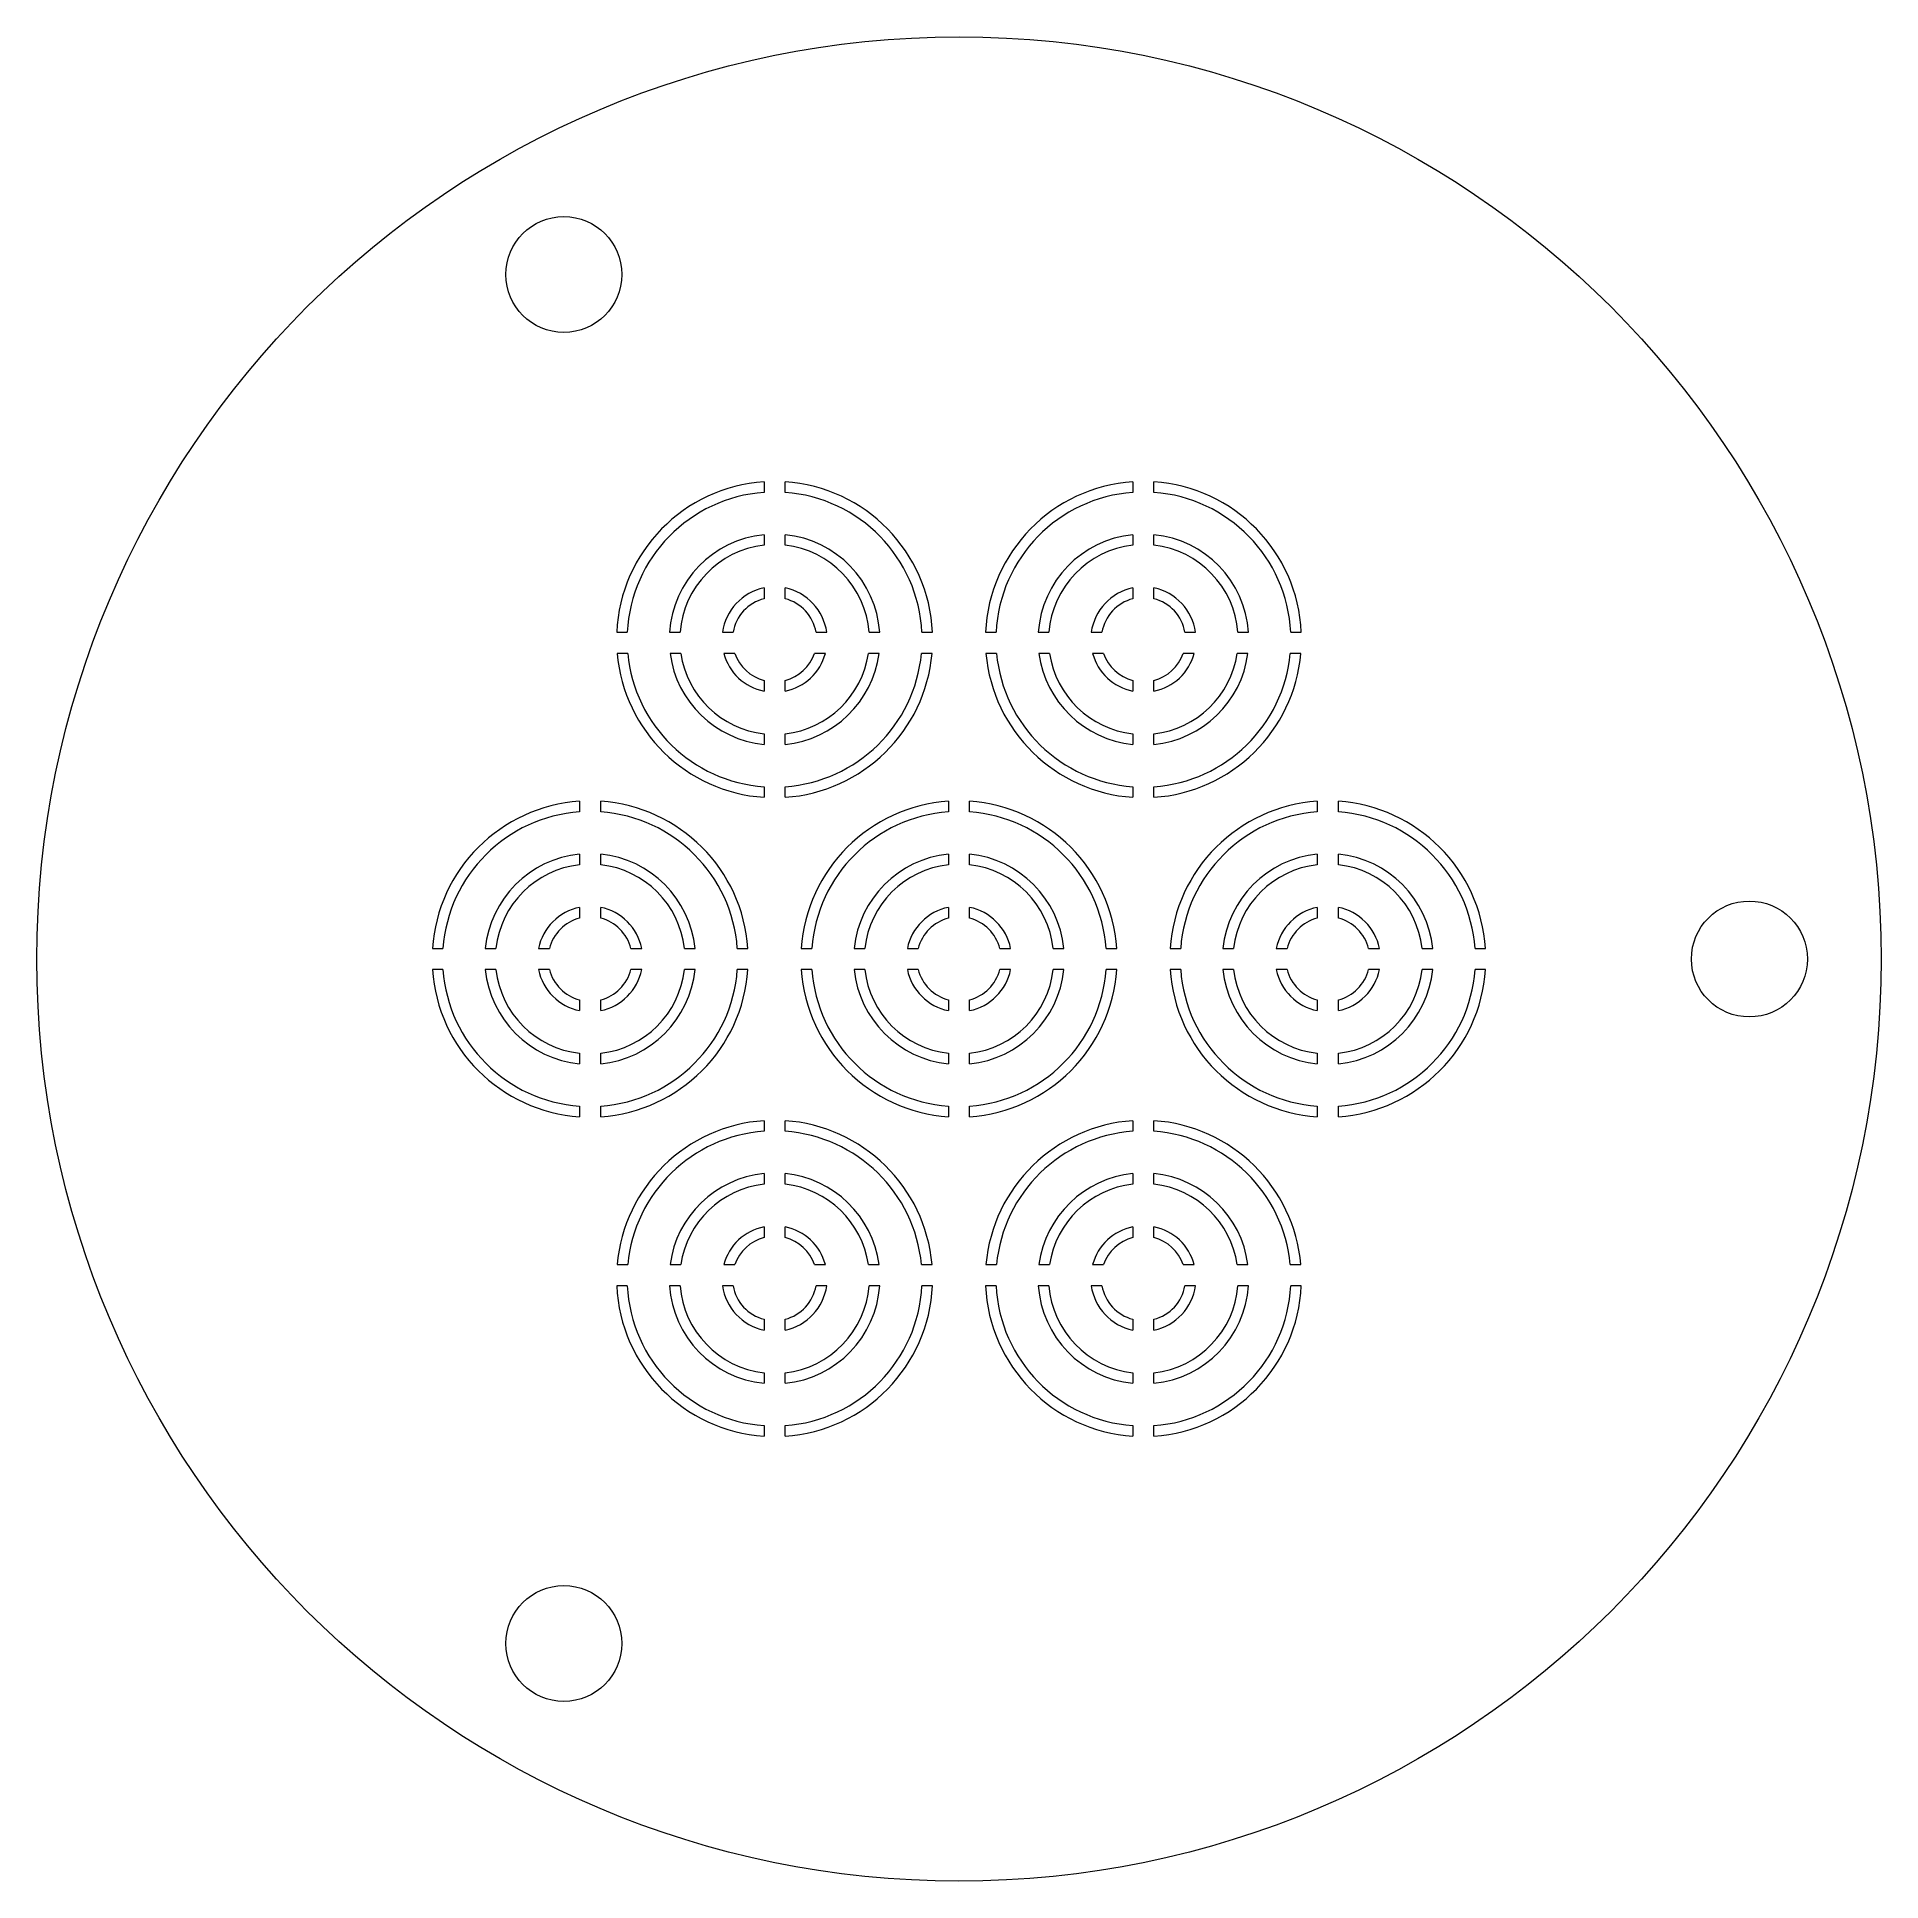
# Model space of a CAD drawing. Extents: x 62 to 238, y 62 to 238.
import ezdxf

# ---------------------------------------------------------------- set-up
doc = ezdxf.new("R2010")
doc.units = 0

msp = doc.modelspace()

# ---------------------------------------------------------------- linework, layer by layer
at = {"color": 1, "lineweight": 13}
for p, q in [((131.5, 195.277527), (131.5, 194.275131)), ((133.5, 194.275131), (133.5, 195.277527)), ((166.5, 195.277527), (166.5, 194.275131)), ((168.5, 194.275131), (168.5, 195.277527)), ((131.5, 190.260773), (131.5, 189.255157)), ((133.5, 189.255157), (133.5, 190.260773)), ((166.5, 190.260773), (166.5, 189.255157)), ((168.5, 189.255157), (168.5, 190.260773)), ((131.5, 185.209869), (131.5, 184.183868)), ((133.5, 184.183868), (133.5, 185.209869)), ((166.5, 185.209869), (166.5, 184.183868)), ((168.5, 184.183868), (168.5, 185.209869)), ((117.515839, 181), (118.516968, 181)), ((122.523773, 181), (123.526421, 181)), ((127.547714, 181), (128.559814, 181)), ((136.440201, 181), (137.452286, 181)), ((141.473572, 181), (142.476227, 181)), ((146.483032, 181), (147.484161, 181)), ((152.515839, 181), (153.516968, 181)), ((157.523773, 181), (158.526428, 181)), ((162.547714, 181), (163.559799, 181)), ((171.440186, 181), (172.452286, 181)), ((176.473572, 181), (177.476227, 181)), ((181.483032, 181), (182.484161, 181)), ((118.561508, 179), (117.557388, 179)), ((123.595978, 179), (122.586296, 179)), ((128.720901, 179), (127.674904, 179)), ((137.325104, 179), (136.279099, 179)), ((142.413712, 179), (141.404022, 179)), ((147.442612, 179), (146.438492, 179)), ((153.561508, 179), (152.557388, 179)), ((158.595978, 179), (157.586288, 179)), ((163.720901, 179), (162.674896, 179)), ((172.325104, 179), (171.279099, 179)), ((177.413712, 179), (176.404022, 179)), ((182.442612, 179), (181.438492, 179)), ((131.5, 176.437912), (131.5, 175.411911)), ((133.5, 175.411911), (133.5, 176.437912)), ((166.5, 176.437912), (166.5, 175.411911)), ((168.5, 175.411911), (168.5, 176.437912)), ((131.5, 171.366623), (131.5, 170.361023)), ((133.5, 170.361023), (133.5, 171.366623)), ((166.5, 171.366623), (166.5, 170.361023)), ((168.5, 170.361023), (168.5, 171.366623)), ((131.5, 166.346649), (131.5, 165.344254)), ((133.5, 165.344254), (133.5, 166.346649)), ((166.5, 166.346649), (166.5, 165.344254)), ((168.5, 165.344254), (168.5, 166.346649)), ((114, 164.966629), (114, 163.964233)), ((116, 163.964233), (116, 164.966629)), ((149, 164.966629), (149, 163.964233)), ((151, 163.964233), (151, 164.966629)), ((184, 164.966629), (184, 163.964233)), ((186, 163.964233), (186, 164.966629)), ((114, 159.949875), (114, 158.944275)), ((116, 158.944275), (116, 159.949875)), ((149, 159.949875), (149, 158.944275)), ((151, 158.944275), (151, 159.949875)), ((184, 159.949875), (184, 158.944275)), ((186, 158.944275), (186, 159.949875)), ((114, 154.898987), (114, 153.872986)), ((116, 153.872986), (116, 154.898987)), ((149, 154.898987), (149, 153.872986)), ((151, 153.872986), (151, 154.898987)), ((184, 154.898987), (184, 153.872986)), ((186, 153.872986), (186, 154.898987)), ((100.033371, 151), (101.035759, 151)), ((105.050125, 151), (106.055725, 151)), ((110.101021, 151), (111.127014, 151)), ((118.872986, 151), (119.898979, 151)), ((123.944275, 151), (124.949875, 151)), ((128.964233, 151), (129.966629, 151)), ((135.033371, 151), (136.035767, 151)), ((140.050125, 151), (141.055725, 151)), ((145.101013, 151), (146.127014, 151)), ((153.872986, 151), (154.898987, 151)), ((158.944275, 151), (159.949875, 151)), ((163.964233, 151), (164.966629, 151)), ((170.033371, 151), (171.035767, 151)), ((175.050125, 151), (176.055725, 151)), ((180.101013, 151), (181.127014, 151)), ((188.872986, 151), (189.898987, 151)), ((193.944275, 151), (194.949875, 151)), ((198.964233, 151), (199.966629, 151)), ((101.035759, 149), (100.033371, 149)), ((106.055725, 149), (105.050125, 149)), ((111.127014, 149), (110.101021, 149)), ((119.898979, 149), (118.872986, 149)), ((124.949875, 149), (123.944275, 149)), ((129.966629, 149), (128.964233, 149)), ((136.035767, 149), (135.033371, 149)), ((141.055725, 149), (140.050125, 149)), ((146.127014, 149), (145.101013, 149)), ((154.898987, 149), (153.872986, 149)), ((159.949875, 149), (158.944275, 149)), ((164.966629, 149), (163.964233, 149)), ((171.035767, 149), (170.033371, 149)), ((176.055725, 149), (175.050125, 149)), ((181.127014, 149), (180.101013, 149)), ((189.898987, 149), (188.872986, 149)), ((194.949875, 149), (193.944275, 149)), ((199.966629, 149), (198.964233, 149)), ((114, 146.127014), (114, 145.101013)), ((116, 145.101013), (116, 146.127014)), ((149, 146.127014), (149, 145.101013)), ((151, 145.101013), (151, 146.127014)), ((184, 146.127014), (184, 145.101013)), ((186, 145.101013), (186, 146.127014)), ((114, 141.055725), (114, 140.050125)), ((116, 140.050125), (116, 141.055725)), ((149, 141.055725), (149, 140.050125)), ((151, 140.050125), (151, 141.055725)), ((184, 141.055725), (184, 140.050125)), ((186, 140.050125), (186, 141.055725)), ((114, 136.035767), (114, 135.033371)), ((116, 135.033371), (116, 136.035767)), ((149, 136.035767), (149, 135.033371)), ((151, 135.033371), (151, 136.035767)), ((184, 136.035767), (184, 135.033371)), ((186, 135.033371), (186, 136.035767)), ((131.5, 134.655746), (131.5, 133.653351)), ((133.5, 133.653351), (133.5, 134.655746)), ((166.5, 134.655746), (166.5, 133.653351)), ((168.5, 133.653351), (168.5, 134.655746)), ((131.5, 129.638977), (131.5, 128.633377)), ((133.5, 128.633377), (133.5, 129.638977)), ((166.5, 129.638977), (166.5, 128.633377)), ((168.5, 128.633377), (168.5, 129.638977)), ((131.5, 124.588089), (131.5, 123.562096)), ((133.5, 123.562096), (133.5, 124.588089)), ((166.5, 124.588089), (166.5, 123.562096)), ((168.5, 123.562096), (168.5, 124.588089)), ((117.557388, 121), (118.561508, 121)), ((122.586296, 121), (123.595978, 121)), ((127.674904, 121), (128.720901, 121)), ((136.279099, 121), (137.325104, 121)), ((141.404022, 121), (142.413712, 121)), ((146.438492, 121), (147.442612, 121)), ((152.557388, 121), (153.561508, 121)), ((157.586288, 121), (158.595978, 121)), ((162.674896, 121), (163.720901, 121)), ((171.279099, 121), (172.325104, 121)), ((176.404022, 121), (177.413712, 121)), ((181.438492, 121), (182.442612, 121)), ((118.516968, 119), (117.515839, 119)), ((123.526421, 119), (122.523773, 119)), ((128.559814, 119), (127.547714, 119)), ((137.452286, 119), (136.440201, 119)), ((142.476227, 119), (141.473572, 119)), ((147.484161, 119), (146.483032, 119)), ((153.516968, 119), (152.515839, 119)), ((158.526428, 119), (157.523773, 119)), ((163.559799, 119), (162.547714, 119)), ((172.452286, 119), (171.440186, 119)), ((177.476227, 119), (176.473572, 119)), ((182.484161, 119), (181.483032, 119)), ((131.5, 115.816132), (131.5, 114.790131)), ((133.5, 114.790131), (133.5, 115.816132)), ((166.5, 115.816132), (166.5, 114.790131)), ((168.5, 114.790131), (168.5, 115.816132)), ((131.5, 110.744843), (131.5, 109.739235)), ((133.5, 109.739235), (133.5, 110.744843)), ((166.5, 110.744843), (166.5, 109.739235)), ((168.5, 109.739235), (168.5, 110.744843)), ((131.5, 105.724869), (131.5, 104.722481)), ((133.5, 104.722481), (133.5, 105.724869)), ((166.5, 105.724869), (166.5, 104.722481)), ((168.5, 104.722481), (168.5, 105.724869))]:
    msp.add_line(p, q, dxfattribs=at)
for centre, radius in [((150, 150), 87.5), ((112.5, 214.951904), 5.5), ((225, 150), 5.5), ((112.5, 85.048096), 5.5)]:
    msp.add_circle(centre, radius, dxfattribs=at)
for centre, radius, start, end in [((132.5, 180.310883), 15, 93.822552, 177.366858), ((132.5, 180.310883), 14, 94.096046, 177.178631), ((132.5, 180.310883), 14, 2.821365, 85.903959), ((132.5, 180.310883), 15, 2.633136, 86.177446), ((167.5, 180.310883), 15, 93.822552, 177.366858), ((167.5, 180.310883), 14, 94.096046, 177.178631), ((167.5, 180.310883), 14, 2.821365, 85.903959), ((167.5, 180.310883), 15, 2.633136, 86.177446), ((132.5, 180.310883), 10, 95.739171, 176.048549), ((132.5, 180.310883), 9, 96.379372, 175.608685), ((132.5, 180.310883), 10, 3.951446, 84.260827), ((132.5, 180.310883), 9, 4.391314, 83.620626), ((167.5, 180.310883), 10, 95.739171, 176.048549), ((167.5, 180.310883), 9, 96.379372, 175.608685), ((167.5, 180.310883), 10, 3.951446, 84.260827), ((167.5, 180.310883), 9, 4.391314, 83.620626), ((132.5, 180.310883), 5, 101.536957, 172.07816), ((132.5, 180.310883), 4, 104.477511, 170.079729), ((132.5, 180.310883), 5, 7.921844, 78.463041), ((132.5, 180.310883), 4, 9.920277, 75.522488), ((167.5, 180.310883), 5, 101.536957, 172.07816), ((167.5, 180.310883), 4, 104.477511, 170.079729), ((167.5, 180.310883), 5, 7.921844, 78.463041), ((167.5, 180.310883), 4, 9.920277, 75.522488), ((132.5, 180.310883), 15, 185.013627, 266.177448), ((132.5, 180.310883), 14, 185.372758, 265.903954), ((132.5, 180.310883), 10, 187.532519, 264.260829), ((132.5, 180.310883), 9, 188.375173, 263.620628), ((132.5, 180.310883), 5, 195.199324, 258.463043), ((132.5, 180.310883), 4, 199.13059, 255.522489), ((132.5, 180.310883), 14, 274.096041, 354.627243), ((132.5, 180.310883), 10, 275.739173, 352.467479), ((132.5, 180.310883), 15, 273.822554, 354.986376), ((132.5, 180.310883), 4, 284.477512, 340.869414), ((132.5, 180.310883), 5, 281.536959, 344.800674), ((132.5, 180.310883), 9, 276.379374, 351.624827), ((167.5, 180.310883), 15, 185.013627, 266.177448), ((167.5, 180.310883), 14, 185.372758, 265.903954), ((167.5, 180.310883), 10, 187.532519, 264.260829), ((167.5, 180.310883), 9, 188.375173, 263.620628), ((167.5, 180.310883), 5, 195.199324, 258.463043), ((167.5, 180.310883), 4, 199.13059, 255.522489), ((167.5, 180.310883), 14, 274.096041, 354.627243), ((167.5, 180.310883), 15, 273.822554, 354.986376), ((167.5, 180.310883), 10, 275.739173, 352.467479), ((167.5, 180.310883), 4, 284.477512, 340.869414), ((167.5, 180.310883), 5, 281.536959, 344.800674), ((167.5, 180.310883), 9, 276.379374, 351.624827), ((115, 150), 15, 93.822552, 176.177449), ((115, 150), 15, 3.822554, 86.177446), ((150, 150), 15, 93.822552, 176.177449), ((150, 150), 15, 3.822554, 86.177446), ((185, 150), 15, 93.822552, 176.177449), ((185, 150), 15, 3.822554, 86.177446), ((115, 150), 14, 94.096046, 175.903954), ((115, 150), 14, 4.096044, 85.903959), ((150, 150), 14, 94.096046, 175.903954), ((150, 150), 14, 4.096044, 85.903959), ((185, 150), 14, 94.096046, 175.903954), ((185, 150), 14, 4.096044, 85.903959), ((115, 150), 10, 95.739171, 174.260829), ((115, 150), 10, 5.739171, 84.260827), ((150, 150), 10, 95.739171, 174.260829), ((150, 150), 10, 5.739171, 84.260827), ((185, 150), 10, 95.739171, 174.260829), ((185, 150), 10, 5.739171, 84.260827), ((115, 150), 9, 96.379372, 173.620636), ((115, 150), 9, 6.37937, 83.620626), ((150, 150), 9, 96.379372, 173.620636), ((150, 150), 9, 6.37937, 83.620626), ((185, 150), 9, 96.379372, 173.620636), ((185, 150), 9, 6.37937, 83.620626), ((115, 150), 5, 101.536957, 168.463037), ((115, 150), 5, 11.53696, 78.463041), ((150, 150), 5, 101.536957, 168.463037), ((150, 150), 5, 11.53696, 78.463041), ((185, 150), 5, 101.536957, 168.463037), ((185, 150), 5, 11.53696, 78.463041), ((115, 150), 4, 104.477511, 165.52249), ((115, 150), 4, 14.477511, 75.522488), ((150, 150), 4, 104.477511, 165.52249), ((150, 150), 4, 14.477511, 75.522488), ((185, 150), 4, 104.477511, 165.52249), ((185, 150), 4, 14.477511, 75.522488), ((115, 150), 15, 183.822551, 266.177448), ((115, 150), 14, 184.096046, 265.903954), ((115, 150), 10, 185.739171, 264.260829), ((115, 150), 9, 186.379364, 263.620628), ((115, 150), 5, 191.536963, 258.463043), ((115, 150), 4, 194.47751, 255.522489), ((115, 150), 14, 274.096041, 355.903956), ((115, 150), 4, 284.477512, 345.522489), ((115, 150), 5, 281.536959, 348.46304), ((115, 150), 10, 275.739173, 354.260829), ((115, 150), 15, 273.822554, 356.177446), ((115, 150), 9, 276.379374, 353.62063), ((150, 150), 15, 183.822551, 266.177448), ((150, 150), 14, 184.096046, 265.903954), ((150, 150), 10, 185.739171, 264.260829), ((150, 150), 9, 186.379364, 263.620628), ((150, 150), 5, 191.536963, 258.463043), ((150, 150), 4, 194.47751, 255.522489), ((150, 150), 14, 274.096041, 355.903956), ((150, 150), 4, 284.477512, 345.522489), ((150, 150), 5, 281.536959, 348.46304), ((150, 150), 10, 275.739173, 354.260829), ((150, 150), 15, 273.822554, 356.177446), ((150, 150), 9, 276.379374, 353.62063), ((185, 150), 15, 183.822551, 266.177448), ((185, 150), 14, 184.096046, 265.903954), ((185, 150), 10, 185.739171, 264.260829), ((185, 150), 9, 186.379364, 263.620628), ((185, 150), 5, 191.536963, 258.463043), ((185, 150), 4, 194.47751, 255.522489), ((185, 150), 14, 274.096041, 355.903956), ((185, 150), 10, 275.739173, 354.260829), ((185, 150), 15, 273.822554, 356.177446), ((185, 150), 4, 284.477512, 345.522489), ((185, 150), 5, 281.536959, 348.46304), ((185, 150), 9, 276.379374, 353.62063), ((132.5, 119.68911), 15, 93.822552, 174.986373), ((132.5, 119.68911), 14, 94.096046, 174.627242), ((132.5, 119.68911), 14, 5.372757, 85.903959), ((132.5, 119.68911), 15, 5.013624, 86.177446), ((167.5, 119.68911), 15, 93.822552, 174.986373), ((167.5, 119.68911), 14, 94.096046, 174.627242), ((167.5, 119.68911), 14, 5.372757, 85.903959), ((167.5, 119.68911), 15, 5.013624, 86.177446), ((132.5, 119.68911), 10, 95.739171, 172.467481), ((132.5, 119.68911), 10, 7.532521, 84.260827), ((167.5, 119.68911), 10, 95.739171, 172.467481), ((167.5, 119.68911), 10, 7.532521, 84.260827), ((132.5, 119.68911), 9, 96.379372, 171.624827), ((132.5, 119.68911), 9, 8.375173, 83.620626), ((167.5, 119.68911), 9, 96.379372, 171.624827), ((167.5, 119.68911), 9, 8.375173, 83.620626), ((132.5, 119.68911), 5, 101.536957, 164.800676), ((132.5, 119.68911), 5, 15.199326, 78.463041), ((167.5, 119.68911), 5, 101.536957, 164.800676), ((167.5, 119.68911), 5, 15.199326, 78.463041), ((132.5, 119.68911), 4, 104.477511, 160.86941), ((132.5, 119.68911), 4, 19.130586, 75.522488), ((167.5, 119.68911), 4, 104.477511, 160.86941), ((167.5, 119.68911), 4, 19.130586, 75.522488), ((132.5, 119.68911), 15, 182.633142, 266.177448), ((132.5, 119.68911), 14, 182.821369, 265.903954), ((132.5, 119.68911), 10, 183.951451, 264.260829), ((132.5, 119.68911), 9, 184.391315, 263.620628), ((132.5, 119.68911), 5, 187.92184, 258.463043), ((132.5, 119.68911), 4, 189.920271, 255.522489), ((132.5, 119.68911), 14, 274.096041, 357.178635), ((132.5, 119.68911), 10, 275.739173, 356.048554), ((132.5, 119.68911), 15, 273.822554, 357.366864), ((132.5, 119.68911), 4, 284.477512, 350.079723), ((132.5, 119.68911), 5, 281.536959, 352.078156), ((132.5, 119.68911), 9, 276.379374, 355.608686), ((167.5, 119.68911), 15, 182.633142, 266.177448), ((167.5, 119.68911), 14, 182.821369, 265.903954), ((167.5, 119.68911), 10, 183.951451, 264.260829), ((167.5, 119.68911), 9, 184.391315, 263.620628), ((167.5, 119.68911), 5, 187.92184, 258.463043), ((167.5, 119.68911), 4, 189.920271, 255.522489), ((167.5, 119.68911), 14, 274.096041, 357.178635), ((167.5, 119.68911), 10, 275.739173, 356.048554), ((167.5, 119.68911), 15, 273.822554, 357.366864), ((167.5, 119.68911), 4, 284.477512, 350.079723), ((167.5, 119.68911), 5, 281.536959, 352.078156), ((167.5, 119.68911), 9, 276.379374, 355.608686)]:
    msp.add_arc(centre, radius, start, end, dxfattribs=at)

doc.saveas('drawing.dxf')
